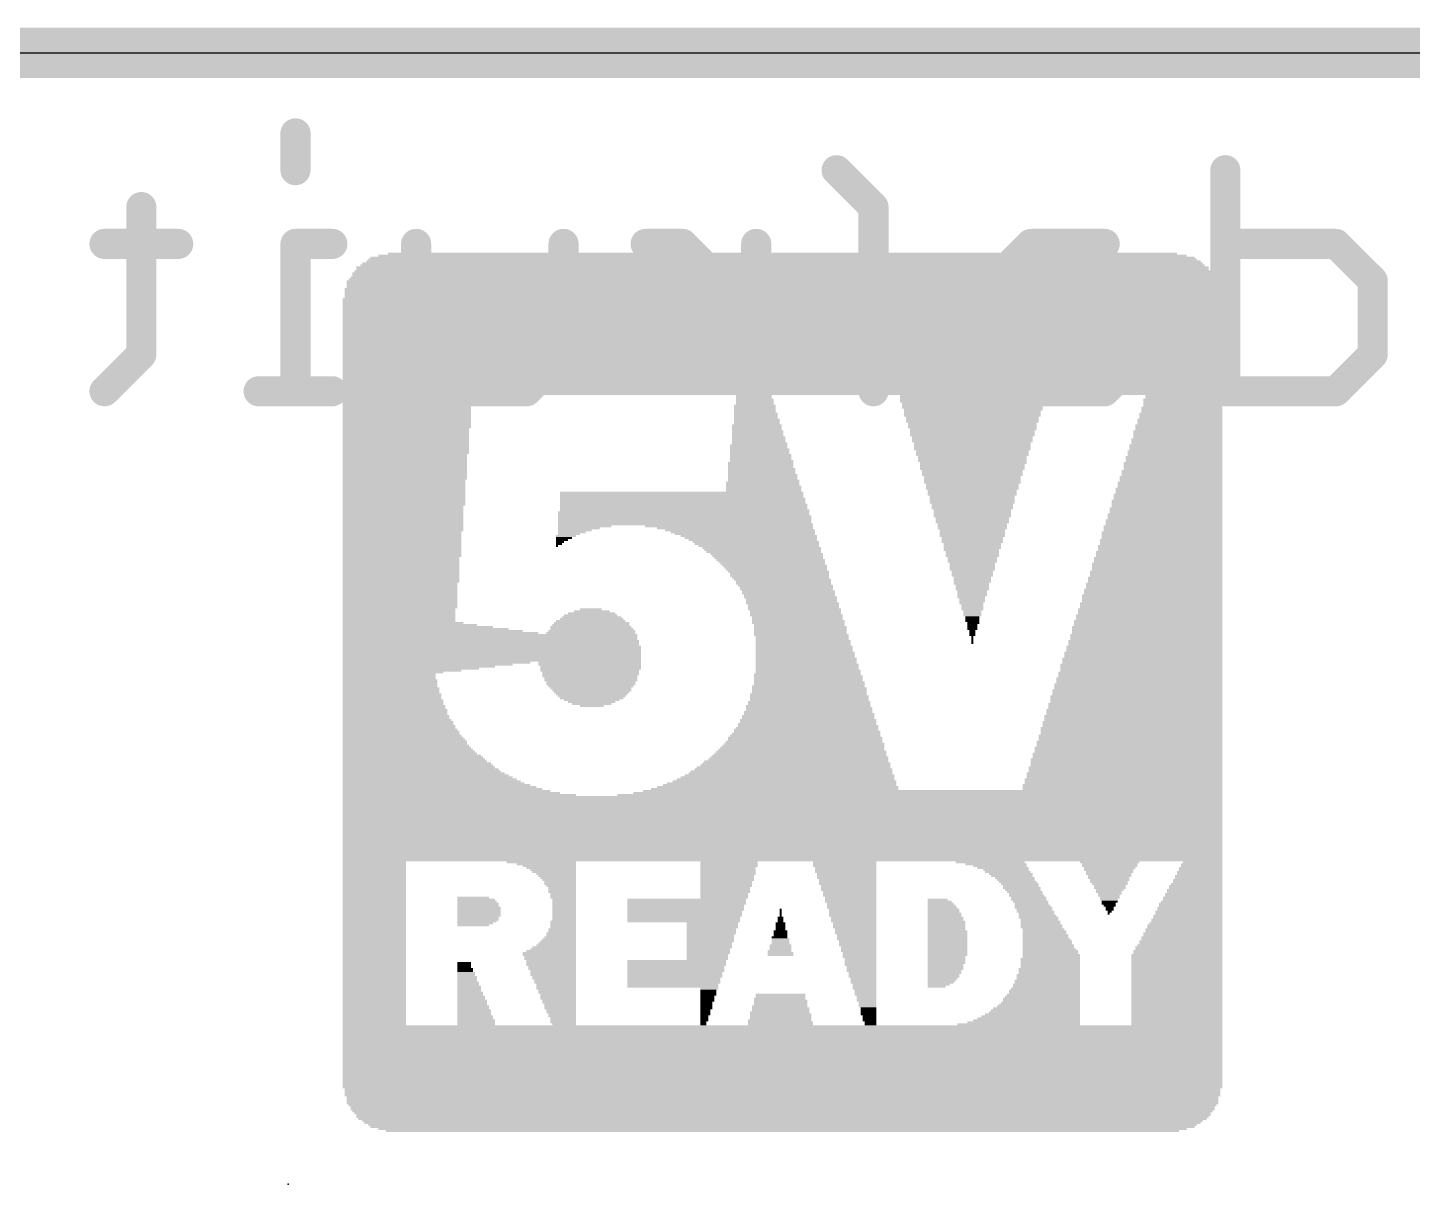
# Model space of a CAD drawing. Extents: x 0 to 40, y -0.1 to 39.1.
# Drawn here: x 25.86 to 32.86, y 33.27 to 39.13 of the extents above; entities that cross this region are included whole.
import ezdxf

# ---------------------------------------------------------------- set-up
doc = ezdxf.new("R2010")
doc.units = 0
for name, color, linetype in [('1', 12, 'CONTINUOUS'), ('16', 132, 'CONTINUOUS'), ('20', 53, 'CONTINUOUS'), ('21', 40, 'CONTINUOUS'), ('22', 40, 'CONTINUOUS'), ('23', 53, 'CONTINUOUS')]:
    doc.layers.add(name, color=color, linetype=linetype)

# ---------------------------------------------------------------- blocks, each defined once
blk = doc.blocks.new('RECT')
blk.add_solid([(-0.5, -0.5), (0.5, -0.5), (-0.5, 0.5), (0.5, 0.5)])

msp = doc.modelspace()

# ---------------------------------------------------------------- linework, layer by layer
at = {"layer": '1', "const_width": 0.254}
msp.add_lwpolyline([(5.618, 39), (34.318, 39)], dxfattribs=at)
at = {"layer": '16', "const_width": 0.254}
msp.add_lwpolyline([(34.318, 39), (5.618, 39)], dxfattribs=at)
at = {"layer": '20'}
msp.add_line((2.968, 39), (36.968, 39), dxfattribs=at)
at = {"layer": '22', "const_width": 0.1524}
for points in [[(27.2147, 38.5922), (27.2147, 38.4058)], [(30.1382, 38.2193), (29.9518, 38.4058)], [(31.9177, 38.4058), (31.9177, 37.2872)], [(26.4351, 38.2193), (26.4351, 37.4736)], [(30.1382, 37.2872), (30.1382, 38.2193)], [(26.6215, 38.0329), (26.2487, 38.0329)], [(27.4011, 38.0329), (27.2147, 38.0329)], [(27.2147, 38.0329), (27.2147, 37.2872)], [(27.8248, 37.2872), (27.8248, 38.0329)], [(28.5705, 38.0329), (28.5705, 37.4736)], [(29.1722, 38.0329), (28.9857, 38.0329)], [(29.545, 37.6601), (29.1722, 38.0329)], [(29.545, 37.2872), (29.545, 38.0329)], [(30.9347, 38.0329), (30.7483, 37.8465)], [(31.3076, 38.0329), (30.9347, 38.0329)], [(32.477, 38.0329), (31.9177, 38.0329)], [(32.6634, 37.8465), (32.477, 38.0329)], [(30.3246, 37.8465), (29.9518, 37.8465)], [(30.7483, 37.8465), (30.7483, 37.2872)], [(32.6634, 37.4736), (32.6634, 37.8465)], [(31.3076, 37.6601), (30.7483, 37.6601)], [(31.494, 37.4736), (31.3076, 37.6601)], [(26.4351, 37.4736), (26.2487, 37.2872)], [(28.5705, 37.4736), (28.3841, 37.2872)], [(31.3076, 37.2872), (31.494, 37.4736)], [(32.477, 37.2872), (32.6634, 37.4736)], [(27.4011, 37.2872), (27.0283, 37.2872)], [(28.3841, 37.2872), (27.8248, 37.2872)], [(30.7483, 37.2872), (31.3076, 37.2872)], [(31.9177, 37.2872), (32.477, 37.2872)]]:
    msp.add_lwpolyline(points, dxfattribs=at)
at = {"layer": '22', "const_width": 0.0762}
for points in [[(27.2528, 38.5922, 1), (27.1766, 38.5922)], [(29.9787, 38.4327, 1), (29.9248, 38.3788)], [(31.9558, 38.4058, 1), (31.8796, 38.4058)], [(27.1766, 38.4058, 1), (27.2528, 38.4058)], [(26.4732, 38.2193, 1), (26.397, 38.2193)], [(30.1763, 38.2193, 1), (30.1001, 38.2193)], [(30.1112, 38.1924, 1), (30.1651, 38.2463)], [(26.2487, 38.071, 1), (26.2487, 37.9948)], [(26.6215, 37.9948, 1), (26.6215, 38.071)], [(27.2147, 38.071, 1), (27.2147, 37.9948)], [(27.2528, 38.0329, 1), (27.1766, 38.0329)], [(27.4011, 37.9948, 1), (27.4011, 38.071)], [(27.8629, 38.0329, 1), (27.7867, 38.0329)], [(28.6086, 38.0329, 1), (28.5324, 38.0329)], [(28.9857, 38.071, 1), (28.9857, 37.9948)], [(29.1991, 38.0598, 1), (29.1452, 38.006)], [(29.1722, 37.9948, 1), (29.1722, 38.071)], [(29.5831, 38.0329, 1), (29.5069, 38.0329)], [(30.9347, 38.071, 1), (30.9347, 37.9948)], [(30.9617, 38.006, 1), (30.9078, 38.0598)], [(31.3076, 37.9948, 1), (31.3076, 38.071)], [(31.9177, 38.071, 1), (31.9177, 37.9948)], [(32.5039, 38.0598, 1), (32.45, 38.006)], [(32.477, 37.9948, 1), (32.477, 38.071)], [(29.9518, 37.8846, 1), (29.9518, 37.8084)], [(30.3246, 37.8084, 1), (30.3246, 37.8846)], [(30.7864, 37.8465, 1), (30.7102, 37.8465)], [(30.7214, 37.8734, 1), (30.7752, 37.8195)], [(32.7015, 37.8465, 1), (32.6253, 37.8465)], [(32.6365, 37.8195, 1), (32.6903, 37.8734)], [(29.5181, 37.6331, 1), (29.572, 37.687)], [(30.7483, 37.6982, 1), (30.7483, 37.622)], [(31.3345, 37.687, 1), (31.2806, 37.6331)], [(31.3076, 37.622, 1), (31.3076, 37.6982)], [(26.462, 37.4467, 1), (26.4082, 37.5006)], [(28.5975, 37.4467, 1), (28.5436, 37.5006)], [(31.5209, 37.4467, 1), (31.4671, 37.5006)], [(31.4671, 37.4467, 1), (31.5209, 37.5006)], [(32.6903, 37.4467, 1), (32.6365, 37.5006)], [(26.397, 37.4736, 1), (26.4732, 37.4736)], [(28.5324, 37.4736, 1), (28.6086, 37.4736)], [(32.6253, 37.4736, 1), (32.7015, 37.4736)], [(26.2217, 37.3141, 1), (26.2756, 37.2603)], [(27.0283, 37.3253, 1), (27.0283, 37.2491)], [(27.4011, 37.2491, 1), (27.4011, 37.3253)], [(27.8248, 37.3253, 1), (27.8248, 37.2491)], [(28.3571, 37.3141, 1), (28.411, 37.2603)], [(28.3841, 37.2491, 1), (28.3841, 37.3253)], [(30.7483, 37.3253, 1), (30.7483, 37.2491)], [(31.2806, 37.3141, 1), (31.3345, 37.2603)], [(31.3076, 37.2491, 1), (31.3076, 37.3253)], [(31.9177, 37.3253, 1), (31.9177, 37.2491)], [(32.45, 37.3141, 1), (32.5039, 37.2603)], [(32.477, 37.2491, 1), (32.477, 37.3253)], [(27.1766, 37.2872, 1), (27.2528, 37.2872)], [(27.7867, 37.2872, 1), (27.8629, 37.2872)], [(29.5069, 37.2872, 1), (29.5831, 37.2872)], [(30.1001, 37.2872, 1), (30.1763, 37.2872)], [(30.7102, 37.2872, 1), (30.7864, 37.2872)], [(31.8796, 37.2872, 1), (31.9558, 37.2872)]]:
    msp.add_lwpolyline(points, format="xyb", dxfattribs=at)
at = {"layer": '23'}
msp.add_point((27.178, 33.274), dxfattribs=at)

# ---------------------------------------------------------------- block references
at = {"layer": '21', "yscale": 0.01}
for p, xscale in [((29.678, 37.954), 4.19), ((29.678, 37.964), 4.17), ((29.678, 37.974), 4.09), ((29.678, 37.984), 3.99), ((29.678, 37.884), 4.35), ((29.678, 37.894), 4.33), ((29.678, 37.914), 4.31), ((29.678, 37.904), 4.31), ((29.678, 37.924), 4.27), ((29.678, 37.934), 4.25), ((29.683, 37.944), 4.22), ((29.678, 37.844), 4.41), ((29.678, 37.834), 4.41), ((29.678, 37.824), 4.41), ((29.678, 37.814), 4.41), ((29.678, 37.854), 4.39), ((29.678, 37.864), 4.37), ((29.678, 37.874), 4.35), ((29.678, 37.754), 4.45), ((29.678, 37.744), 4.45), ((29.678, 37.804), 4.43), ((29.678, 37.794), 4.43), ((29.678, 37.784), 4.43), ((29.678, 37.774), 4.43), ((29.683, 37.764), 4.44), ((29.678, 37.734), 4.45), ((29.678, 37.724), 4.45), ((29.678, 37.714), 4.45), ((29.678, 37.704), 4.45), ((29.678, 37.694), 4.45), ((29.678, 37.684), 4.45), ((29.678, 37.674), 4.45), ((29.678, 37.664), 4.45), ((29.678, 37.654), 4.45), ((29.678, 37.644), 4.45), ((29.678, 37.634), 4.45), ((29.678, 37.624), 4.45), ((29.678, 37.614), 4.45), ((29.678, 37.604), 4.45), ((29.678, 37.594), 4.45), ((29.678, 37.584), 4.45), ((29.678, 37.574), 4.45), ((29.678, 37.564), 4.45), ((29.678, 37.554), 4.45), ((29.678, 37.544), 4.45), ((29.678, 37.534), 4.45), ((29.678, 37.524), 4.45), ((29.678, 37.514), 4.45), ((29.678, 37.504), 4.45), ((29.678, 37.494), 4.45), ((29.678, 37.484), 4.45), ((29.678, 37.474), 4.45), ((29.678, 37.464), 4.45), ((29.678, 37.454), 4.45), ((29.678, 37.444), 4.45), ((29.678, 37.434), 4.45), ((29.678, 37.424), 4.45), ((29.678, 37.414), 4.45), ((29.678, 37.404), 4.45), ((29.678, 37.394), 4.45), ((29.678, 37.384), 4.45), ((29.678, 37.374), 4.45), ((29.678, 37.364), 4.45), ((29.678, 37.354), 4.45), ((29.678, 37.344), 4.45), ((29.678, 37.334), 4.45), ((29.678, 37.324), 4.45), ((29.678, 37.314), 4.45), ((29.678, 37.304), 4.45), ((29.678, 37.294), 4.45), ((29.678, 37.284), 4.45), ((29.678, 37.274), 4.45), ((27.783, 37.264), 0.66), ((27.783, 37.254), 0.66), ((29.533, 37.264), 0.18), ((29.533, 37.254), 0.18), ((30.643, 37.264), 0.74), ((30.638, 37.254), 0.73), ((31.708, 37.264), 0.39), ((31.708, 37.254), 0.39), ((27.783, 37.244), 0.66), ((27.783, 37.234), 0.66), ((27.778, 37.224), 0.65), ((27.778, 37.214), 0.65), ((27.778, 37.204), 0.65), ((27.778, 37.194), 0.65), ((27.778, 37.184), 0.65), ((29.538, 37.214), 0.21), ((29.538, 37.204), 0.21), ((29.538, 37.194), 0.21), ((29.538, 37.184), 0.21), ((29.538, 37.244), 0.19), ((29.538, 37.234), 0.19), ((29.538, 37.224), 0.19), ((30.638, 37.244), 0.73), ((30.638, 37.234), 0.73), ((30.638, 37.224), 0.71), ((30.638, 37.214), 0.71), ((30.638, 37.204), 0.71), ((30.643, 37.194), 0.7), ((30.638, 37.184), 0.69), ((31.698, 37.204), 0.41), ((31.698, 37.194), 0.41), ((31.698, 37.184), 0.41), ((31.703, 37.244), 0.4), ((31.703, 37.234), 0.4), ((31.703, 37.224), 0.4), ((31.703, 37.214), 0.4), ((27.778, 37.174), 0.65), ((27.778, 37.164), 0.65), ((27.778, 37.154), 0.65), ((27.778, 37.144), 0.65), ((27.778, 37.134), 0.65), ((27.778, 37.124), 0.65), ((27.778, 37.114), 0.65), ((29.548, 37.114), 0.25), ((29.543, 37.174), 0.22), ((29.543, 37.164), 0.22), ((29.543, 37.154), 0.22), ((29.548, 37.144), 0.23), ((29.548, 37.134), 0.23), ((29.548, 37.124), 0.23), ((30.638, 37.174), 0.69), ((30.638, 37.164), 0.69), ((30.638, 37.154), 0.67), ((30.638, 37.144), 0.67), ((30.638, 37.134), 0.67), ((30.638, 37.124), 0.65), ((30.638, 37.114), 0.65), ((31.683, 37.114), 0.44), ((31.688, 37.144), 0.43), ((31.688, 37.134), 0.43), ((31.688, 37.124), 0.43), ((31.693, 37.174), 0.42), ((31.693, 37.164), 0.42), ((31.693, 37.154), 0.42), ((27.778, 37.104), 0.65), ((27.773, 37.094), 0.64), ((27.773, 37.084), 0.64), ((27.773, 37.074), 0.64), ((27.773, 37.064), 0.64), ((27.773, 37.054), 0.64), ((27.773, 37.044), 0.64), ((29.548, 37.104), 0.25), ((29.548, 37.094), 0.25), ((29.553, 37.084), 0.26), ((29.553, 37.074), 0.26), ((29.553, 37.064), 0.26), ((29.558, 37.054), 0.27), ((29.558, 37.044), 0.27), ((30.638, 37.104), 0.65), ((30.643, 37.094), 0.64), ((30.638, 37.084), 0.63), ((30.638, 37.074), 0.63), ((30.638, 37.064), 0.63), ((30.638, 37.054), 0.61), ((30.638, 37.044), 0.61), ((31.673, 37.044), 0.46), ((31.678, 37.084), 0.45), ((31.678, 37.074), 0.45), ((31.678, 37.064), 0.45), ((31.678, 37.054), 0.45), ((31.683, 37.104), 0.44), ((31.683, 37.094), 0.44), ((27.773, 37.034), 0.64), ((27.773, 37.024), 0.64), ((27.773, 37.014), 0.64), ((27.773, 37.004), 0.64), ((27.773, 36.994), 0.64), ((27.773, 36.984), 0.64), ((27.773, 36.974), 0.64), ((29.558, 37.014), 0.29), ((29.558, 37.004), 0.29), ((29.563, 36.994), 0.3), ((29.563, 36.984), 0.3), ((29.563, 36.974), 0.3), ((29.558, 37.034), 0.27), ((29.563, 37.024), 0.28), ((30.638, 37.034), 0.61), ((30.638, 37.024), 0.59), ((30.638, 37.014), 0.59), ((30.638, 37.004), 0.59), ((30.638, 36.994), 0.59), ((30.638, 36.984), 0.57), ((30.638, 36.974), 0.57), ((31.663, 36.984), 0.48), ((31.663, 36.974), 0.48), ((31.668, 37.014), 0.47), ((31.668, 37.004), 0.47), ((31.668, 36.994), 0.47), ((31.673, 37.034), 0.46), ((31.673, 37.024), 0.46), ((27.768, 36.964), 0.63), ((27.768, 36.954), 0.63), ((27.768, 36.944), 0.63), ((27.768, 36.934), 0.63), ((27.768, 36.924), 0.63), ((27.768, 36.914), 0.63), ((27.768, 36.904), 0.63), ((29.568, 36.924), 0.33), ((29.568, 36.914), 0.33), ((29.568, 36.904), 0.33), ((29.568, 36.964), 0.31), ((29.568, 36.954), 0.31), ((29.568, 36.944), 0.31), ((29.573, 36.934), 0.32), ((30.638, 36.964), 0.57), ((30.638, 36.954), 0.55), ((30.638, 36.944), 0.55), ((30.638, 36.934), 0.55), ((30.643, 36.924), 0.54), ((30.638, 36.914), 0.53), ((30.638, 36.904), 0.53), ((31.653, 36.924), 0.5), ((31.653, 36.914), 0.5), ((31.653, 36.904), 0.5), ((31.658, 36.954), 0.49), ((31.658, 36.944), 0.49), ((31.658, 36.934), 0.49), ((31.663, 36.964), 0.48), ((27.768, 36.894), 0.63), ((27.768, 36.884), 0.63), ((27.768, 36.874), 0.63), ((27.768, 36.864), 0.63), ((27.768, 36.854), 0.63), ((27.768, 36.844), 0.63), ((27.763, 36.834), 0.62), ((29.573, 36.894), 0.34), ((29.573, 36.884), 0.34), ((29.573, 36.874), 0.34), ((29.578, 36.864), 0.35), ((29.578, 36.854), 0.35), ((29.578, 36.844), 0.35), ((29.583, 36.834), 0.36), ((30.638, 36.894), 0.53), ((30.638, 36.884), 0.51), ((30.638, 36.874), 0.51), ((30.638, 36.864), 0.51), ((30.638, 36.854), 0.49), ((30.638, 36.844), 0.49), ((30.638, 36.834), 0.49), ((31.643, 36.854), 0.52), ((31.643, 36.844), 0.52), ((31.643, 36.834), 0.52), ((31.648, 36.884), 0.51), ((31.648, 36.874), 0.51), ((31.648, 36.864), 0.51), ((31.653, 36.894), 0.5), ((27.763, 36.824), 0.62), ((27.763, 36.814), 0.62), ((27.763, 36.804), 0.62), ((27.763, 36.794), 0.62), ((27.763, 36.784), 0.62), ((27.763, 36.774), 0.62), ((27.763, 36.764), 0.62), ((29.168, 36.774), 1.23), ((29.168, 36.764), 1.23), ((29.578, 36.824), 0.37), ((29.578, 36.814), 0.37), ((29.583, 36.804), 0.38), ((29.583, 36.794), 0.38), ((29.583, 36.784), 0.38), ((30.638, 36.824), 0.49), ((30.638, 36.814), 0.47), ((30.638, 36.804), 0.47), ((30.638, 36.794), 0.47), ((30.638, 36.784), 0.45), ((30.638, 36.774), 0.45), ((30.638, 36.764), 0.45), ((31.628, 36.764), 0.55), ((31.633, 36.794), 0.54), ((31.633, 36.784), 0.54), ((31.633, 36.774), 0.54), ((31.638, 36.824), 0.53), ((31.638, 36.814), 0.53), ((31.638, 36.804), 0.53), ((27.763, 36.754), 0.62), ((27.763, 36.744), 0.62), ((27.763, 36.734), 0.62), ((27.763, 36.724), 0.62), ((27.763, 36.714), 0.62), ((27.758, 36.704), 0.61), ((27.758, 36.694), 0.61), ((29.168, 36.754), 1.23), ((29.173, 36.744), 1.24), ((29.173, 36.734), 1.24), ((29.173, 36.724), 1.24), ((29.178, 36.714), 1.25), ((29.178, 36.704), 1.25), ((29.178, 36.694), 1.25), ((30.638, 36.754), 0.43), ((30.638, 36.744), 0.43), ((30.638, 36.734), 0.43), ((30.638, 36.724), 0.43), ((30.638, 36.714), 0.41), ((30.638, 36.704), 0.41), ((30.638, 36.694), 0.41), ((31.618, 36.694), 0.57), ((31.623, 36.734), 0.56), ((31.623, 36.724), 0.56), ((31.623, 36.714), 0.56), ((31.623, 36.704), 0.56), ((31.628, 36.754), 0.55), ((31.628, 36.744), 0.55), ((27.758, 36.684), 0.61), ((27.758, 36.674), 0.61), ((27.758, 36.664), 0.61), ((27.758, 36.654), 0.61), ((27.758, 36.644), 0.61), ((27.758, 36.634), 0.61), ((27.758, 36.624), 0.61), ((29.178, 36.674), 1.27), ((29.178, 36.664), 1.27), ((29.183, 36.654), 1.28), ((29.183, 36.644), 1.28), ((29.183, 36.634), 1.28), ((29.183, 36.624), 1.28), ((29.183, 36.684), 1.26), ((30.638, 36.684), 0.39), ((30.638, 36.674), 0.39), ((30.638, 36.664), 0.39), ((30.638, 36.654), 0.39), ((30.638, 36.644), 0.37), ((30.638, 36.634), 0.37), ((30.638, 36.624), 0.37), ((31.608, 36.634), 0.59), ((31.608, 36.624), 0.59), ((31.613, 36.664), 0.58), ((31.613, 36.654), 0.58), ((31.613, 36.644), 0.58), ((31.618, 36.684), 0.57), ((31.618, 36.674), 0.57), ((27.758, 36.614), 0.61), ((27.758, 36.604), 0.61), ((27.758, 36.594), 0.61), ((27.758, 36.584), 0.61), ((27.753, 36.574), 0.6), ((27.753, 36.564), 0.6), ((27.753, 36.554), 0.6), ((28.583, 36.554), 0.1), ((29.188, 36.614), 1.29), ((28.678, 36.604), 0.27), ((28.648, 36.594), 0.21), ((28.628, 36.584), 0.17), ((28.613, 36.574), 0.14), ((28.598, 36.564), 0.11), ((29.408, 36.604), 0.85), ((29.438, 36.594), 0.79), ((29.463, 36.584), 0.76), ((29.478, 36.574), 0.73), ((29.488, 36.564), 0.71), ((29.508, 36.554), 0.69), ((30.638, 36.614), 0.35), ((30.638, 36.604), 0.35), ((30.638, 36.594), 0.35), ((30.638, 36.584), 0.33), ((30.638, 36.574), 0.33), ((30.638, 36.564), 0.33), ((30.638, 36.554), 0.33), ((31.598, 36.574), 0.61), ((31.598, 36.564), 0.61), ((31.598, 36.554), 0.61), ((31.603, 36.604), 0.6), ((31.603, 36.594), 0.6), ((31.603, 36.584), 0.6), ((31.608, 36.614), 0.59), ((27.753, 36.544), 0.6), ((27.753, 36.534), 0.6), ((27.753, 36.524), 0.6), ((27.753, 36.514), 0.6), ((27.753, 36.504), 0.6), ((27.753, 36.494), 0.6), ((27.753, 36.484), 0.6), ((28.573, 36.544), 0.08), ((28.563, 36.534), 0.06), ((28.553, 36.524), 0.04), ((28.548, 36.514), 0.03), ((28.538, 36.504), 0.01), ((29.518, 36.544), 0.67), ((29.528, 36.534), 0.65), ((29.543, 36.524), 0.64), ((29.548, 36.514), 0.63), ((29.558, 36.504), 0.61), ((29.573, 36.494), 0.6), ((29.578, 36.484), 0.59), ((30.638, 36.544), 0.31), ((30.638, 36.534), 0.31), ((30.638, 36.524), 0.31), ((30.638, 36.514), 0.29), ((30.638, 36.504), 0.29), ((30.638, 36.494), 0.29), ((30.633, 36.484), 0.28), ((31.588, 36.504), 0.63), ((31.588, 36.494), 0.63), ((31.588, 36.484), 0.63), ((31.593, 36.534), 0.62), ((31.593, 36.524), 0.62), ((31.593, 36.514), 0.62), ((31.598, 36.544), 0.61), ((27.753, 36.474), 0.6), ((27.753, 36.464), 0.6), ((27.753, 36.454), 0.6), ((27.748, 36.444), 0.59), ((27.748, 36.434), 0.59), ((27.748, 36.424), 0.59), ((27.748, 36.414), 0.59), ((29.583, 36.474), 0.58), ((29.598, 36.464), 0.57), ((29.603, 36.454), 0.56), ((29.608, 36.444), 0.55), ((29.618, 36.434), 0.55), ((29.623, 36.424), 0.54), ((29.628, 36.414), 0.53), ((30.638, 36.474), 0.27), ((30.638, 36.464), 0.27), ((30.638, 36.454), 0.27), ((30.638, 36.444), 0.25), ((30.638, 36.434), 0.25), ((30.638, 36.424), 0.25), ((30.638, 36.414), 0.23), ((31.573, 36.414), 0.66), ((31.578, 36.444), 0.65), ((31.578, 36.434), 0.65), ((31.578, 36.424), 0.65), ((31.583, 36.474), 0.64), ((31.583, 36.464), 0.64), ((31.583, 36.454), 0.64), ((27.748, 36.404), 0.59), ((27.748, 36.394), 0.59), ((27.748, 36.384), 0.59), ((27.748, 36.374), 0.59), ((27.748, 36.364), 0.59), ((27.748, 36.354), 0.59), ((27.748, 36.344), 0.59), ((29.638, 36.404), 0.53), ((29.643, 36.394), 0.52), ((29.648, 36.384), 0.51), ((29.658, 36.374), 0.51), ((29.663, 36.364), 0.5), ((29.663, 36.354), 0.5), ((29.668, 36.344), 0.49), ((30.638, 36.404), 0.23), ((30.638, 36.394), 0.23), ((30.638, 36.384), 0.23), ((30.638, 36.374), 0.21), ((30.638, 36.364), 0.21), ((30.638, 36.354), 0.21), ((30.638, 36.344), 0.19), ((31.563, 36.344), 0.68), ((31.568, 36.374), 0.67), ((31.568, 36.364), 0.67), ((31.568, 36.354), 0.67), ((31.573, 36.404), 0.66), ((31.573, 36.394), 0.66), ((31.573, 36.384), 0.66), ((27.748, 36.334), 0.59), ((27.748, 36.324), 0.59), ((27.743, 36.314), 0.58), ((27.743, 36.304), 0.58), ((27.743, 36.294), 0.58), ((27.743, 36.284), 0.58), ((27.743, 36.274), 0.58), ((29.678, 36.334), 0.49), ((29.683, 36.324), 0.48), ((29.683, 36.314), 0.48), ((29.693, 36.304), 0.48), ((29.698, 36.294), 0.47), ((29.698, 36.284), 0.47), ((29.708, 36.274), 0.47), ((30.638, 36.334), 0.19), ((30.638, 36.324), 0.19), ((30.633, 36.314), 0.18), ((30.638, 36.304), 0.17), ((30.638, 36.294), 0.17), ((30.638, 36.284), 0.17), ((30.638, 36.274), 0.15), ((31.553, 36.284), 0.7), ((31.553, 36.274), 0.7), ((31.558, 36.314), 0.69), ((31.558, 36.304), 0.69), ((31.558, 36.294), 0.69), ((31.563, 36.334), 0.68), ((31.563, 36.324), 0.68), ((27.743, 36.264), 0.58), ((27.743, 36.254), 0.58), ((27.743, 36.244), 0.58), ((27.743, 36.234), 0.58), ((27.743, 36.224), 0.58), ((27.743, 36.214), 0.58), ((27.743, 36.204), 0.58), ((29.708, 36.264), 0.47), ((29.713, 36.254), 0.46), ((29.718, 36.244), 0.47), ((29.723, 36.234), 0.46), ((29.723, 36.224), 0.46), ((29.728, 36.214), 0.47), ((29.733, 36.204), 0.46), ((30.638, 36.264), 0.15), ((30.638, 36.254), 0.15), ((30.633, 36.244), 0.14), ((30.638, 36.234), 0.13), ((30.638, 36.224), 0.13), ((30.633, 36.214), 0.12), ((30.638, 36.204), 0.11), ((31.543, 36.214), 0.72), ((31.543, 36.204), 0.72), ((31.548, 36.254), 0.71), ((31.548, 36.244), 0.71), ((31.548, 36.234), 0.71), ((31.548, 36.224), 0.71), ((31.553, 36.264), 0.7), ((27.743, 36.194), 0.58), ((27.738, 36.184), 0.57), ((27.738, 36.174), 0.57), ((27.738, 36.164), 0.57), ((27.738, 36.154), 0.57), ((27.738, 36.144), 0.57), ((27.738, 36.134), 0.57), ((28.713, 36.134), 0.32), ((28.713, 36.144), 0.3), ((28.708, 36.154), 0.27), ((28.713, 36.164), 0.24), ((28.713, 36.174), 0.18), ((28.708, 36.184), 0.11), ((29.733, 36.194), 0.46), ((29.738, 36.184), 0.47), ((29.743, 36.174), 0.46), ((29.743, 36.164), 0.46), ((29.748, 36.154), 0.47), ((29.753, 36.144), 0.46), ((29.753, 36.134), 0.46), ((30.638, 36.194), 0.11), ((30.638, 36.184), 0.11), ((30.638, 36.174), 0.09), ((30.638, 36.164), 0.09), ((30.638, 36.154), 0.09), ((30.638, 36.144), 0.07), ((30.638, 36.134), 0.07), ((31.533, 36.154), 0.74), ((31.533, 36.144), 0.74), ((31.533, 36.134), 0.74), ((31.538, 36.184), 0.73), ((31.538, 36.174), 0.73), ((31.538, 36.164), 0.73), ((31.543, 36.194), 0.72), ((27.738, 36.124), 0.57), ((27.758, 36.114), 0.61), ((27.793, 36.104), 0.68), ((27.833, 36.094), 0.76), ((27.873, 36.084), 0.84), ((27.908, 36.074), 0.91), ((27.948, 36.064), 0.99), ((28.708, 36.064), 0.45), ((28.713, 36.074), 0.44), ((28.708, 36.094), 0.41), ((28.713, 36.084), 0.42), ((28.708, 36.104), 0.39), ((28.713, 36.114), 0.38), ((28.708, 36.124), 0.35), ((29.758, 36.124), 0.47), ((29.758, 36.114), 0.47), ((29.763, 36.104), 0.46), ((29.768, 36.094), 0.47), ((29.768, 36.084), 0.47), ((29.768, 36.074), 0.47), ((29.768, 36.064), 0.47), ((30.638, 36.124), 0.07), ((30.643, 36.114), 0.06), ((30.638, 36.104), 0.05), ((30.638, 36.094), 0.05), ((30.638, 36.084), 0.05), ((30.638, 36.074), 0.03), ((30.638, 36.064), 0.03), ((31.523, 36.094), 0.76), ((31.523, 36.084), 0.76), ((31.523, 36.074), 0.76), ((31.523, 36.064), 0.76), ((31.528, 36.124), 0.75), ((31.528, 36.114), 0.75), ((31.528, 36.104), 0.75), ((28.198, 36.054), 1.49), ((28.198, 36.044), 1.49), ((28.198, 36.034), 1.49), ((28.203, 36.024), 1.5), ((28.203, 36.014), 1.5), ((28.203, 36.004), 1.5), ((28.208, 35.994), 1.51), ((29.773, 36.054), 0.48), ((29.778, 36.044), 0.47), ((29.778, 36.034), 0.47), ((29.783, 36.024), 0.48), ((29.783, 36.014), 0.48), ((29.783, 36.004), 0.48), ((29.788, 35.994), 0.49), ((30.638, 36.054), 0.03), ((30.638, 36.044), 0.01), ((30.638, 36.034), 0.01), ((30.638, 36.024), 0.01), ((30.638, 36.014), 0.01), ((31.508, 35.994), 0.79), ((31.513, 36.024), 0.78), ((31.513, 36.014), 0.78), ((31.513, 36.004), 0.78), ((31.518, 36.054), 0.77), ((31.518, 36.044), 0.77), ((31.518, 36.034), 0.77), ((28.208, 35.984), 1.51), ((28.208, 35.974), 1.51), ((28.208, 35.964), 1.51), ((28.208, 35.954), 1.51), ((28.208, 35.944), 1.51), ((28.208, 35.934), 1.51), ((28.208, 35.924), 1.51), ((29.788, 35.984), 0.49), ((29.788, 35.974), 0.49), ((29.793, 35.964), 0.5), ((29.793, 35.954), 0.5), ((29.793, 35.944), 0.5), ((29.798, 35.934), 0.51), ((29.798, 35.924), 0.51), ((31.498, 35.934), 0.81), ((31.498, 35.924), 0.81), ((31.503, 35.964), 0.8), ((31.503, 35.954), 0.8), ((31.503, 35.944), 0.8), ((31.508, 35.984), 0.79), ((31.508, 35.974), 0.79), ((27.928, 35.914), 0.95), ((27.883, 35.904), 0.86), ((27.838, 35.894), 0.77), ((27.798, 35.884), 0.69), ((27.753, 35.874), 0.6), ((27.708, 35.864), 0.51), ((27.688, 35.854), 0.47), ((28.703, 35.914), 0.52), ((28.703, 35.904), 0.52), ((28.708, 35.894), 0.51), ((28.708, 35.884), 0.51), ((28.703, 35.874), 0.5), ((28.708, 35.864), 0.49), ((28.708, 35.854), 0.49), ((29.803, 35.854), 0.54), ((29.798, 35.914), 0.51), ((29.803, 35.904), 0.52), ((29.803, 35.894), 0.52), ((29.803, 35.884), 0.52), ((29.808, 35.874), 0.53), ((29.808, 35.864), 0.53), ((31.488, 35.864), 0.83), ((31.488, 35.854), 0.83), ((31.493, 35.904), 0.82), ((31.493, 35.894), 0.82), ((31.493, 35.884), 0.82), ((31.493, 35.874), 0.82), ((31.498, 35.914), 0.81), ((27.688, 35.844), 0.47), ((27.688, 35.834), 0.47), ((27.693, 35.824), 0.48), ((27.693, 35.814), 0.48), ((27.693, 35.804), 0.48), ((27.693, 35.794), 0.48), ((27.698, 35.784), 0.49), ((28.703, 35.844), 0.48), ((28.708, 35.834), 0.47), ((28.708, 35.824), 0.47), ((28.708, 35.814), 0.45), ((28.708, 35.804), 0.45), ((28.708, 35.794), 0.43), ((28.708, 35.784), 0.41), ((29.808, 35.794), 0.57), ((29.813, 35.784), 0.58), ((29.808, 35.844), 0.55), ((29.808, 35.834), 0.55), ((29.808, 35.824), 0.55), ((29.813, 35.814), 0.56), ((29.813, 35.804), 0.56), ((31.478, 35.804), 0.85), ((31.478, 35.794), 0.85), ((31.478, 35.784), 0.85), ((31.483, 35.834), 0.84), ((31.483, 35.824), 0.84), ((31.483, 35.814), 0.84), ((31.488, 35.844), 0.83), ((27.698, 35.774), 0.49), ((27.698, 35.764), 0.49), ((27.703, 35.754), 0.5), ((27.703, 35.744), 0.5), ((27.703, 35.734), 0.5), ((27.708, 35.724), 0.51), ((27.708, 35.714), 0.51), ((28.713, 35.774), 0.4), ((28.713, 35.764), 0.38), ((28.713, 35.754), 0.36), ((28.713, 35.744), 0.34), ((28.713, 35.734), 0.32), ((28.713, 35.724), 0.28), ((28.713, 35.714), 0.24), ((29.813, 35.714), 0.62), ((29.808, 35.754), 0.59), ((29.813, 35.744), 0.6), ((29.813, 35.734), 0.6), ((29.813, 35.724), 0.6), ((29.813, 35.774), 0.58), ((29.813, 35.764), 0.58), ((31.468, 35.744), 0.87), ((31.468, 35.734), 0.87), ((31.468, 35.724), 0.87), ((31.468, 35.714), 0.87), ((31.473, 35.774), 0.86), ((31.473, 35.764), 0.86), ((31.473, 35.754), 0.86), ((27.708, 35.704), 0.51), ((27.713, 35.694), 0.52), ((27.713, 35.684), 0.52), ((27.718, 35.674), 0.53), ((27.718, 35.664), 0.53), ((27.718, 35.654), 0.53), ((27.723, 35.644), 0.54), ((28.713, 35.704), 0.2), ((28.713, 35.694), 0.12), ((29.808, 35.644), 0.67), ((29.808, 35.664), 0.65), ((29.813, 35.654), 0.66), ((29.808, 35.694), 0.63), ((29.813, 35.684), 0.64), ((29.813, 35.674), 0.64), ((29.813, 35.704), 0.62), ((31.453, 35.644), 0.9), ((31.458, 35.674), 0.89), ((31.458, 35.664), 0.89), ((31.458, 35.654), 0.89), ((31.463, 35.704), 0.88), ((31.463, 35.694), 0.88), ((31.463, 35.684), 0.88), ((27.723, 35.634), 0.54), ((27.728, 35.624), 0.55), ((27.733, 35.614), 0.56), ((27.733, 35.604), 0.56), ((27.738, 35.594), 0.57), ((27.738, 35.584), 0.57), ((27.743, 35.574), 0.58), ((29.798, 35.574), 0.73), ((29.803, 35.584), 0.72), ((29.803, 35.604), 0.7), ((29.808, 35.594), 0.71), ((29.808, 35.624), 0.69), ((29.808, 35.614), 0.69), ((29.808, 35.634), 0.67), ((31.443, 35.584), 0.92), ((31.443, 35.574), 0.92), ((31.448, 35.614), 0.91), ((31.448, 35.604), 0.91), ((31.448, 35.594), 0.91), ((31.453, 35.634), 0.9), ((31.453, 35.624), 0.9), ((27.748, 35.564), 0.59), ((27.748, 35.554), 0.59), ((27.753, 35.544), 0.6), ((27.758, 35.534), 0.61), ((27.763, 35.524), 0.62), ((27.768, 35.514), 0.63), ((27.768, 35.504), 0.63), ((29.788, 35.504), 0.81), ((29.788, 35.514), 0.79), ((29.793, 35.534), 0.78), ((29.793, 35.524), 0.78), ((29.793, 35.544), 0.76), ((29.798, 35.554), 0.75), ((29.803, 35.564), 0.74), ((31.433, 35.514), 0.94), ((31.433, 35.504), 0.94), ((31.438, 35.544), 0.93), ((31.438, 35.534), 0.93), ((31.438, 35.524), 0.93), ((31.443, 35.564), 0.92), ((31.443, 35.554), 0.92), ((27.773, 35.494), 0.64), ((27.778, 35.484), 0.65), ((27.783, 35.474), 0.66), ((27.788, 35.464), 0.67), ((27.793, 35.454), 0.68), ((27.803, 35.444), 0.7), ((27.808, 35.434), 0.71), ((29.763, 35.434), 0.9), ((29.763, 35.444), 0.88), ((29.768, 35.454), 0.87), ((29.773, 35.464), 0.86), ((29.773, 35.474), 0.84), ((29.778, 35.484), 0.83), ((29.783, 35.494), 0.82), ((31.423, 35.454), 0.96), ((31.423, 35.444), 0.96), ((31.423, 35.434), 0.96), ((31.428, 35.484), 0.95), ((31.428, 35.474), 0.95), ((31.428, 35.464), 0.95), ((31.433, 35.494), 0.94), ((27.813, 35.424), 0.72), ((27.818, 35.414), 0.73), ((27.828, 35.404), 0.75), ((27.833, 35.394), 0.76), ((27.838, 35.384), 0.77), ((27.848, 35.374), 0.79), ((27.853, 35.364), 0.8), ((29.723, 35.364), 1.02), ((29.733, 35.384), 0.98), ((29.743, 35.394), 0.96), ((29.748, 35.404), 0.95), ((29.748, 35.414), 0.93), ((29.758, 35.424), 0.91), ((31.413, 35.384), 0.98), ((31.413, 35.374), 0.98), ((31.413, 35.364), 0.98), ((31.418, 35.424), 0.97), ((31.418, 35.414), 0.97), ((31.418, 35.404), 0.97), ((31.418, 35.394), 0.97), ((27.863, 35.354), 0.82), ((27.873, 35.344), 0.84), ((27.883, 35.334), 0.86), ((27.893, 35.324), 0.88), ((27.903, 35.314), 0.9), ((27.913, 35.304), 0.92), ((27.928, 35.294), 0.95), ((29.663, 35.294), 1.18), ((29.673, 35.304), 1.16), ((29.688, 35.314), 1.13), ((29.693, 35.324), 1.1), ((29.703, 35.334), 1.08), ((29.713, 35.344), 1.06), ((29.718, 35.354), 1.03), ((31.398, 35.294), 1.01), ((31.408, 35.354), 0.99), ((31.408, 35.344), 0.99), ((31.408, 35.334), 0.99), ((27.943, 35.284), 0.98), ((27.958, 35.274), 1.01), ((27.978, 35.264), 1.05), ((28.003, 35.254), 1.1), ((28.043, 35.244), 1.18), ((29.678, 35.234), 4.45), ((29.678, 35.224), 4.45), ((30.373, 35.244), 3.06), ((30.413, 35.254), 2.98), ((30.438, 35.264), 2.93), ((29.638, 35.274), 1.25), ((29.653, 35.284), 1.22), ((31.398, 35.284), 1.01), ((31.398, 35.274), 1.01), ((29.678, 35.214), 4.45), ((29.678, 35.204), 4.45), ((29.678, 35.194), 4.45), ((29.678, 35.184), 4.45), ((29.678, 35.174), 4.45), ((29.678, 35.164), 4.45), ((29.678, 35.154), 4.45), ((29.678, 35.144), 4.45), ((29.678, 35.134), 4.45), ((29.678, 35.124), 4.45), ((29.678, 35.114), 4.45), ((29.678, 35.104), 4.45), ((29.678, 35.094), 4.45), ((29.678, 35.084), 4.45), ((29.678, 35.074), 4.45), ((29.678, 35.064), 4.45), ((29.678, 35.054), 4.45), ((29.678, 35.044), 4.45), ((29.678, 35.034), 4.45), ((29.678, 35.024), 4.45), ((29.678, 35.014), 4.45), ((29.678, 35.004), 4.45), ((29.678, 34.994), 4.45), ((29.678, 34.984), 4.45), ((29.678, 34.974), 4.45), ((29.678, 34.964), 4.45), ((29.678, 34.954), 4.45), ((29.678, 34.944), 4.45), ((29.678, 34.934), 4.45), ((29.678, 34.924), 4.45), ((29.678, 34.914), 4.45), ((27.613, 34.904), 0.32), ((27.613, 34.894), 0.32), ((27.613, 34.884), 0.32), ((27.613, 34.874), 0.32), ((28.458, 34.904), 0.35), ((28.483, 34.894), 0.3), ((28.498, 34.884), 0.27), ((28.508, 34.874), 0.25), ((29.408, 34.904), 0.29), ((29.408, 34.894), 0.29), ((29.408, 34.884), 0.29), ((29.403, 34.874), 0.28), ((29.993, 34.904), 0.32), ((29.993, 34.894), 0.32), ((29.993, 34.884), 0.32), ((29.998, 34.874), 0.31), ((30.728, 34.904), 0.35), ((30.758, 34.894), 0.31), ((30.778, 34.884), 0.27), ((30.793, 34.874), 0.26), ((31.333, 34.904), 0.3), ((31.333, 34.894), 0.28), ((31.333, 34.884), 0.28), ((31.333, 34.874), 0.26), ((31.793, 34.874), 0.22), ((31.798, 34.894), 0.21), ((31.798, 34.884), 0.21), ((31.803, 34.904), 0.2), ((27.613, 34.864), 0.32), ((27.613, 34.854), 0.32), ((27.613, 34.844), 0.32), ((27.613, 34.834), 0.32), ((27.613, 34.824), 0.32), ((27.613, 34.814), 0.32), ((27.613, 34.804), 0.32), ((28.518, 34.864), 0.23), ((28.523, 34.854), 0.22), ((28.533, 34.844), 0.2), ((28.538, 34.834), 0.19), ((28.543, 34.824), 0.18), ((28.548, 34.814), 0.17), ((28.553, 34.804), 0.16), ((29.403, 34.864), 0.28), ((29.403, 34.854), 0.28), ((29.403, 34.844), 0.28), ((29.398, 34.834), 0.27), ((29.398, 34.824), 0.27), ((29.398, 34.814), 0.27), ((29.393, 34.804), 0.26), ((29.998, 34.864), 0.31), ((29.998, 34.854), 0.31), ((30.003, 34.844), 0.3), ((30.003, 34.834), 0.3), ((30.003, 34.824), 0.3), ((30.008, 34.814), 0.29), ((30.008, 34.804), 0.29), ((30.808, 34.864), 0.23), ((30.818, 34.854), 0.23), ((30.833, 34.844), 0.22), ((30.838, 34.834), 0.21), ((30.853, 34.824), 0.2), ((30.858, 34.814), 0.19), ((30.868, 34.804), 0.19), ((31.328, 34.864), 0.25), ((31.333, 34.854), 0.24), ((31.328, 34.844), 0.23), ((31.333, 34.834), 0.22), ((31.328, 34.824), 0.21), ((31.333, 34.814), 0.2), ((31.328, 34.804), 0.19), ((31.778, 34.814), 0.25), ((31.778, 34.804), 0.25), ((31.783, 34.834), 0.24), ((31.783, 34.824), 0.24), ((31.788, 34.854), 0.23), ((31.788, 34.844), 0.23), ((31.793, 34.864), 0.22), ((27.613, 34.794), 0.32), ((27.613, 34.784), 0.32), ((27.613, 34.774), 0.32), ((27.613, 34.764), 0.32), ((27.613, 34.754), 0.32), ((27.613, 34.744), 0.32), ((27.613, 34.734), 0.32), ((28.553, 34.794), 0.16), ((28.558, 34.784), 0.15), ((28.563, 34.774), 0.14), ((28.563, 34.764), 0.14), ((28.563, 34.754), 0.14), ((28.568, 34.744), 0.13), ((28.568, 34.734), 0.13), ((29.393, 34.794), 0.26), ((29.393, 34.784), 0.26), ((29.388, 34.774), 0.25), ((29.388, 34.764), 0.25), ((29.388, 34.754), 0.25), ((29.383, 34.744), 0.24), ((29.383, 34.734), 0.24), ((30.008, 34.794), 0.29), ((30.013, 34.784), 0.28), ((30.013, 34.774), 0.28), ((30.013, 34.764), 0.28), ((30.018, 34.754), 0.27), ((30.018, 34.744), 0.27), ((30.018, 34.734), 0.27), ((30.878, 34.794), 0.19), ((30.883, 34.784), 0.18), ((30.888, 34.774), 0.19), ((30.893, 34.764), 0.18), ((30.903, 34.754), 0.18), ((30.908, 34.744), 0.17), ((30.913, 34.734), 0.18), ((31.333, 34.794), 0.18), ((31.333, 34.784), 0.16), ((31.333, 34.774), 0.16), ((31.333, 34.764), 0.14), ((31.328, 34.754), 0.13), ((31.333, 34.744), 0.12), ((31.328, 34.734), 0.11), ((31.758, 34.744), 0.29), ((31.758, 34.734), 0.29), ((31.763, 34.764), 0.28), ((31.763, 34.754), 0.28), ((31.768, 34.784), 0.27), ((31.768, 34.774), 0.27), ((31.773, 34.794), 0.26), ((27.613, 34.724), 0.32), ((27.613, 34.714), 0.32), ((27.613, 34.704), 0.32), ((27.613, 34.694), 0.32), ((27.613, 34.684), 0.32), ((27.613, 34.674), 0.32), ((27.613, 34.664), 0.32), ((28.113, 34.724), 0.16), ((28.128, 34.714), 0.19), ((28.133, 34.704), 0.2), ((28.138, 34.694), 0.21), ((28.138, 34.684), 0.21), ((28.143, 34.674), 0.22), ((28.143, 34.664), 0.22), ((28.568, 34.724), 0.13), ((28.573, 34.714), 0.12), ((28.573, 34.704), 0.12), ((28.573, 34.694), 0.12), ((28.573, 34.684), 0.12), ((28.573, 34.674), 0.12), ((28.573, 34.664), 0.12), ((29.193, 34.714), 0.6), ((29.193, 34.704), 0.6), ((29.193, 34.694), 0.6), ((29.188, 34.684), 0.59), ((29.188, 34.674), 0.59), ((29.188, 34.664), 0.59), ((29.383, 34.724), 0.24), ((29.668, 34.664), 0.01), ((30.023, 34.724), 0.26), ((30.023, 34.714), 0.26), ((30.023, 34.704), 0.26), ((30.028, 34.694), 0.25), ((30.028, 34.684), 0.25), ((30.028, 34.674), 0.25), ((30.033, 34.664), 0.24), ((30.463, 34.714), 0.1), ((30.473, 34.704), 0.12), ((30.478, 34.694), 0.13), ((30.483, 34.684), 0.14), ((30.488, 34.674), 0.15), ((30.493, 34.664), 0.16), ((30.923, 34.724), 0.18), ((30.923, 34.714), 0.18), ((30.933, 34.704), 0.18), ((30.938, 34.694), 0.17), ((30.943, 34.684), 0.18), ((30.948, 34.674), 0.19), ((30.953, 34.664), 0.18), ((31.333, 34.724), 0.1), ((31.328, 34.714), 0.09), ((31.333, 34.704), 0.08), ((31.328, 34.694), 0.07), ((31.333, 34.684), 0.06), ((31.333, 34.674), 0.04), ((31.333, 34.664), 0.04), ((31.738, 34.674), 0.33), ((31.738, 34.664), 0.33), ((31.743, 34.694), 0.32), ((31.743, 34.684), 0.32), ((31.748, 34.704), 0.31), ((31.753, 34.724), 0.3), ((31.753, 34.714), 0.3), ((27.613, 34.654), 0.32), ((27.613, 34.644), 0.32), ((27.613, 34.634), 0.32), ((27.613, 34.624), 0.32), ((27.613, 34.614), 0.32), ((27.613, 34.604), 0.32), ((27.613, 34.594), 0.32), ((28.143, 34.654), 0.22), ((28.143, 34.644), 0.22), ((28.143, 34.634), 0.22), ((28.138, 34.624), 0.21), ((28.138, 34.614), 0.21), ((28.133, 34.604), 0.2), ((28.123, 34.594), 0.18), ((28.568, 34.604), 0.13), ((28.568, 34.594), 0.13), ((28.573, 34.654), 0.12), ((28.573, 34.644), 0.12), ((28.573, 34.634), 0.12), ((28.573, 34.624), 0.12), ((28.573, 34.614), 0.12), ((29.183, 34.654), 0.58), ((29.183, 34.644), 0.58), ((29.183, 34.634), 0.58), ((29.178, 34.624), 0.57), ((29.178, 34.614), 0.57), ((29.178, 34.604), 0.57), ((29.323, 34.594), 0.26), ((29.668, 34.594), 0.05), ((29.668, 34.624), 0.03), ((29.668, 34.614), 0.03), ((29.668, 34.604), 0.03), ((29.668, 34.654), 0.01), ((29.668, 34.644), 0.01), ((29.668, 34.634), 0.01), ((30.033, 34.654), 0.24), ((30.033, 34.644), 0.24), ((30.033, 34.634), 0.24), ((30.038, 34.624), 0.23), ((30.038, 34.614), 0.23), ((30.038, 34.604), 0.23), ((30.043, 34.594), 0.22), ((30.493, 34.654), 0.16), ((30.498, 34.644), 0.17), ((30.498, 34.634), 0.17), ((30.503, 34.624), 0.18), ((30.503, 34.614), 0.18), ((30.508, 34.604), 0.19), ((30.508, 34.594), 0.19), ((30.958, 34.654), 0.19), ((30.963, 34.644), 0.18), ((30.968, 34.634), 0.19), ((30.973, 34.624), 0.2), ((30.978, 34.614), 0.19), ((30.983, 34.604), 0.2), ((30.983, 34.594), 0.2), ((31.333, 34.654), 0.02), ((31.328, 34.644), 0.01), ((31.718, 34.594), 0.37), ((31.723, 34.614), 0.36), ((31.723, 34.604), 0.36), ((31.728, 34.634), 0.35), ((31.728, 34.624), 0.35), ((31.733, 34.654), 0.34), ((31.733, 34.644), 0.34), ((27.613, 34.584), 0.32), ((27.613, 34.574), 0.32), ((27.613, 34.564), 0.32), ((27.613, 34.554), 0.32), ((27.613, 34.544), 0.32), ((27.613, 34.534), 0.32), ((27.613, 34.524), 0.32), ((28.113, 34.584), 0.16), ((28.553, 34.524), 0.16), ((28.558, 34.544), 0.15), ((28.558, 34.534), 0.15), ((28.563, 34.564), 0.14), ((28.563, 34.554), 0.14), ((28.568, 34.584), 0.13), ((28.568, 34.574), 0.13), ((29.323, 34.584), 0.26), ((29.323, 34.574), 0.26), ((29.318, 34.564), 0.25), ((29.318, 34.554), 0.25), ((29.318, 34.544), 0.25), ((29.313, 34.534), 0.24), ((29.313, 34.524), 0.24), ((29.663, 34.524), 0.08), ((29.668, 34.554), 0.07), ((29.668, 34.544), 0.07), ((29.668, 34.534), 0.07), ((29.668, 34.584), 0.05), ((29.668, 34.574), 0.05), ((29.668, 34.564), 0.05), ((30.043, 34.584), 0.22), ((30.043, 34.574), 0.22), ((30.048, 34.564), 0.21), ((30.048, 34.554), 0.21), ((30.048, 34.544), 0.21), ((30.053, 34.534), 0.2), ((30.053, 34.524), 0.2), ((30.508, 34.584), 0.19), ((30.508, 34.574), 0.19), ((30.508, 34.564), 0.19), ((30.513, 34.554), 0.2), ((30.513, 34.544), 0.2), ((30.513, 34.534), 0.2), ((30.513, 34.524), 0.2), ((30.988, 34.584), 0.21), ((30.988, 34.574), 0.21), ((30.998, 34.564), 0.21), ((31.003, 34.554), 0.22), ((31.003, 34.544), 0.22), ((31.008, 34.534), 0.23), ((31.008, 34.524), 0.23), ((31.698, 34.524), 0.41), ((31.703, 34.544), 0.4), ((31.703, 34.534), 0.4), ((31.708, 34.564), 0.39), ((31.708, 34.554), 0.39), ((31.713, 34.584), 0.38), ((31.713, 34.574), 0.38), ((27.613, 34.514), 0.32), ((27.613, 34.504), 0.32), ((27.613, 34.494), 0.32), ((27.613, 34.484), 0.32), ((27.613, 34.474), 0.32), ((27.613, 34.464), 0.32), ((27.613, 34.454), 0.32), ((28.508, 34.454), 0.25), ((28.518, 34.464), 0.23), ((28.523, 34.474), 0.22), ((28.533, 34.484), 0.2), ((28.538, 34.494), 0.19), ((28.543, 34.504), 0.18), ((28.548, 34.514), 0.17), ((29.313, 34.514), 0.24), ((29.313, 34.504), 0.24), ((29.308, 34.494), 0.23), ((29.308, 34.484), 0.23), ((29.308, 34.474), 0.23), ((29.303, 34.464), 0.22), ((29.303, 34.454), 0.22), ((29.663, 34.454), 0.12), ((29.668, 34.484), 0.11), ((29.668, 34.474), 0.11), ((29.668, 34.464), 0.11), ((29.668, 34.514), 0.09), ((29.668, 34.504), 0.09), ((29.668, 34.494), 0.09), ((30.053, 34.514), 0.2), ((30.058, 34.504), 0.19), ((30.058, 34.494), 0.19), ((30.058, 34.484), 0.19), ((30.063, 34.474), 0.18), ((30.063, 34.464), 0.18), ((30.063, 34.454), 0.18), ((30.513, 34.514), 0.2), ((30.513, 34.504), 0.2), ((30.513, 34.494), 0.2), ((30.513, 34.484), 0.2), ((30.513, 34.474), 0.2), ((30.513, 34.464), 0.2), ((30.513, 34.454), 0.2), ((31.013, 34.514), 0.24), ((31.018, 34.504), 0.25), ((31.018, 34.494), 0.25), ((31.023, 34.484), 0.26), ((31.023, 34.474), 0.26), ((31.028, 34.464), 0.27), ((31.033, 34.454), 0.28), ((31.678, 34.454), 0.45), ((31.683, 34.474), 0.44), ((31.683, 34.464), 0.44), ((31.688, 34.484), 0.43), ((31.693, 34.504), 0.42), ((31.693, 34.494), 0.42), ((31.698, 34.514), 0.41), ((27.613, 34.444), 0.32), ((27.613, 34.434), 0.32), ((27.613, 34.424), 0.32), ((27.613, 34.414), 0.32), ((27.613, 34.404), 0.32), ((27.613, 34.394), 0.32), ((27.613, 34.384), 0.32), ((28.068, 34.394), 0.07), ((28.068, 34.384), 0.07), ((28.498, 34.444), 0.27), ((28.498, 34.434), 0.27), ((28.503, 34.424), 0.26), ((28.503, 34.414), 0.26), ((28.508, 34.404), 0.25), ((28.508, 34.394), 0.25), ((28.508, 34.384), 0.25), ((29.143, 34.404), 0.5), ((29.143, 34.394), 0.5), ((29.143, 34.384), 0.5), ((29.303, 34.444), 0.22), ((29.298, 34.434), 0.21), ((29.298, 34.424), 0.21), ((29.298, 34.414), 0.21), ((29.668, 34.444), 0.13), ((29.668, 34.434), 0.13), ((30.068, 34.444), 0.17), ((30.068, 34.434), 0.17), ((30.068, 34.424), 0.17), ((30.073, 34.414), 0.16), ((30.073, 34.404), 0.16), ((30.073, 34.394), 0.16), ((30.073, 34.384), 0.16), ((30.513, 34.444), 0.2), ((30.513, 34.434), 0.2), ((30.508, 34.424), 0.19), ((30.508, 34.414), 0.19), ((30.508, 34.404), 0.19), ((30.508, 34.394), 0.19), ((30.503, 34.384), 0.18), ((31.033, 34.414), 0.3), ((31.033, 34.404), 0.3), ((31.033, 34.394), 0.3), ((31.033, 34.384), 0.3), ((31.033, 34.444), 0.28), ((31.038, 34.434), 0.29), ((31.038, 34.424), 0.29), ((31.673, 34.434), 0.46), ((31.673, 34.424), 0.46), ((31.673, 34.414), 0.46), ((31.673, 34.404), 0.46), ((31.673, 34.394), 0.46), ((31.673, 34.384), 0.46), ((31.678, 34.444), 0.45), ((27.613, 34.374), 0.32), ((27.613, 34.364), 0.32), ((27.613, 34.354), 0.32), ((27.613, 34.344), 0.32), ((27.613, 34.334), 0.32), ((27.613, 34.324), 0.32), ((27.613, 34.314), 0.32), ((28.068, 34.374), 0.07), ((28.073, 34.364), 0.08), ((28.073, 34.354), 0.08), ((28.078, 34.344), 0.09), ((28.078, 34.334), 0.09), ((28.083, 34.324), 0.1), ((28.083, 34.314), 0.1), ((28.513, 34.374), 0.24), ((28.513, 34.364), 0.24), ((28.518, 34.354), 0.23), ((28.518, 34.344), 0.23), ((28.518, 34.334), 0.23), ((28.523, 34.324), 0.22), ((28.523, 34.314), 0.22), ((29.138, 34.374), 0.49), ((29.138, 34.364), 0.49), ((29.138, 34.354), 0.49), ((29.133, 34.344), 0.48), ((29.133, 34.334), 0.48), ((29.133, 34.324), 0.48), ((29.128, 34.314), 0.47), ((30.078, 34.374), 0.15), ((30.078, 34.364), 0.15), ((30.078, 34.354), 0.15), ((30.083, 34.344), 0.14), ((30.083, 34.334), 0.14), ((30.083, 34.324), 0.14), ((30.088, 34.314), 0.13), ((30.503, 34.374), 0.18), ((30.503, 34.364), 0.18), ((30.498, 34.354), 0.17), ((30.498, 34.344), 0.17), ((30.493, 34.334), 0.16), ((30.493, 34.324), 0.16), ((30.488, 34.314), 0.15), ((31.023, 34.334), 0.32), ((31.023, 34.324), 0.32), ((31.023, 34.314), 0.32), ((31.028, 34.364), 0.31), ((31.028, 34.354), 0.31), ((31.028, 34.344), 0.31), ((31.033, 34.374), 0.3), ((31.673, 34.374), 0.46), ((31.673, 34.364), 0.46), ((31.673, 34.354), 0.46), ((31.673, 34.344), 0.46), ((31.673, 34.334), 0.46), ((31.673, 34.324), 0.46), ((31.673, 34.314), 0.46), ((27.613, 34.304), 0.32), ((27.613, 34.294), 0.32), ((27.613, 34.284), 0.32), ((27.613, 34.274), 0.32), ((27.613, 34.264), 0.32), ((27.613, 34.254), 0.32), ((27.613, 34.244), 0.32), ((28.083, 34.304), 0.1), ((28.088, 34.294), 0.11), ((28.088, 34.284), 0.11), ((28.093, 34.274), 0.12), ((28.093, 34.264), 0.12), ((28.093, 34.254), 0.12), ((28.098, 34.244), 0.13), ((28.528, 34.304), 0.21), ((28.528, 34.294), 0.21), ((28.533, 34.284), 0.2), ((28.533, 34.274), 0.2), ((28.533, 34.264), 0.2), ((28.538, 34.254), 0.19), ((28.538, 34.244), 0.19), ((29.128, 34.304), 0.47), ((29.128, 34.294), 0.47), ((29.123, 34.284), 0.46), ((29.123, 34.274), 0.46), ((29.308, 34.264), 0.09), ((29.303, 34.254), 0.08), ((29.303, 34.244), 0.08), ((30.088, 34.304), 0.13), ((30.088, 34.294), 0.13), ((30.093, 34.284), 0.12), ((30.093, 34.274), 0.12), ((30.093, 34.264), 0.12), ((30.098, 34.254), 0.11), ((30.098, 34.244), 0.11), ((30.483, 34.304), 0.14), ((30.478, 34.294), 0.13), ((30.468, 34.284), 0.11), ((30.458, 34.274), 0.09), ((31.003, 34.254), 0.36), ((31.003, 34.244), 0.36), ((31.008, 34.264), 0.35), ((31.013, 34.284), 0.34), ((31.013, 34.274), 0.34), ((31.018, 34.304), 0.33), ((31.018, 34.294), 0.33), ((31.673, 34.304), 0.46), ((31.673, 34.294), 0.46), ((31.673, 34.284), 0.46), ((31.673, 34.274), 0.46), ((31.673, 34.264), 0.46), ((31.673, 34.254), 0.46), ((31.673, 34.244), 0.46), ((27.613, 34.234), 0.32), ((27.613, 34.224), 0.32), ((27.613, 34.214), 0.32), ((27.613, 34.204), 0.32), ((27.613, 34.194), 0.32), ((27.613, 34.184), 0.32), ((27.613, 34.174), 0.32), ((28.098, 34.234), 0.13), ((28.103, 34.224), 0.14), ((28.103, 34.214), 0.14), ((28.108, 34.204), 0.15), ((28.108, 34.194), 0.15), ((28.108, 34.184), 0.15), ((28.113, 34.174), 0.16), ((28.543, 34.234), 0.18), ((28.543, 34.224), 0.18), ((28.543, 34.214), 0.18), ((28.548, 34.204), 0.17), ((28.548, 34.194), 0.17), ((28.553, 34.184), 0.16), ((28.553, 34.174), 0.16), ((29.303, 34.234), 0.08), ((29.298, 34.224), 0.07), ((29.298, 34.214), 0.07), ((29.298, 34.204), 0.07), ((29.293, 34.194), 0.06), ((29.293, 34.184), 0.06), ((29.293, 34.174), 0.06), ((29.663, 34.174), 0.28), ((29.663, 34.214), 0.26), ((29.668, 34.204), 0.27), ((29.668, 34.194), 0.27), ((29.668, 34.184), 0.27), ((29.668, 34.234), 0.25), ((29.668, 34.224), 0.25), ((30.098, 34.234), 0.11), ((30.103, 34.224), 0.1), ((30.103, 34.214), 0.1), ((30.103, 34.204), 0.1), ((30.108, 34.194), 0.09), ((30.108, 34.184), 0.09), ((30.108, 34.174), 0.09), ((30.973, 34.174), 0.42), ((30.978, 34.184), 0.41), ((30.983, 34.194), 0.4), ((30.988, 34.214), 0.39), ((30.988, 34.204), 0.39), ((30.993, 34.224), 0.38), ((30.998, 34.234), 0.37), ((31.673, 34.234), 0.46), ((31.673, 34.224), 0.46), ((31.673, 34.214), 0.46), ((31.673, 34.204), 0.46), ((31.673, 34.194), 0.46), ((31.673, 34.184), 0.46), ((31.673, 34.174), 0.46), ((27.613, 34.164), 0.32), ((27.613, 34.154), 0.32), ((27.613, 34.144), 0.32), ((27.613, 34.134), 0.32), ((27.613, 34.124), 0.32), ((27.613, 34.114), 0.32), ((27.613, 34.104), 0.32), ((28.113, 34.164), 0.16), ((28.118, 34.154), 0.17), ((28.118, 34.144), 0.17), ((28.118, 34.134), 0.17), ((28.123, 34.124), 0.18), ((28.123, 34.114), 0.18), ((28.128, 34.104), 0.19), ((28.553, 34.164), 0.16), ((28.558, 34.154), 0.15), ((28.558, 34.144), 0.15), ((28.563, 34.134), 0.14), ((28.563, 34.124), 0.14), ((28.568, 34.114), 0.13), ((28.568, 34.104), 0.13), ((29.293, 34.164), 0.06), ((29.288, 34.154), 0.05), ((29.288, 34.144), 0.05), ((29.288, 34.134), 0.05), ((29.283, 34.124), 0.04), ((29.283, 34.114), 0.04), ((29.283, 34.104), 0.04), ((29.663, 34.104), 0.32), ((29.663, 34.144), 0.3), ((29.668, 34.134), 0.31), ((29.668, 34.124), 0.31), ((29.668, 34.114), 0.31), ((29.668, 34.164), 0.29), ((29.668, 34.154), 0.29), ((30.113, 34.164), 0.08), ((30.113, 34.154), 0.08), ((30.113, 34.144), 0.08), ((30.113, 34.134), 0.08), ((30.118, 34.124), 0.07), ((30.118, 34.114), 0.07), ((30.118, 34.104), 0.07), ((30.913, 34.104), 0.54), ((30.923, 34.114), 0.52), ((30.933, 34.124), 0.5), ((30.943, 34.134), 0.48), ((30.953, 34.144), 0.46), ((30.958, 34.154), 0.45), ((30.963, 34.164), 0.44), ((31.673, 34.164), 0.46), ((31.673, 34.154), 0.46), ((31.673, 34.144), 0.46), ((31.673, 34.134), 0.46), ((31.673, 34.124), 0.46), ((31.673, 34.114), 0.46), ((31.673, 34.104), 0.46), ((27.613, 34.094), 0.32), ((27.613, 34.084), 0.32), ((29.678, 34.074), 4.45), ((29.678, 34.064), 4.45), ((29.678, 34.054), 4.45), ((29.678, 34.044), 4.45), ((29.678, 34.034), 4.45), ((28.128, 34.094), 0.19), ((28.128, 34.084), 0.19), ((28.568, 34.094), 0.13), ((28.573, 34.084), 0.12), ((29.278, 34.094), 0.03), ((29.278, 34.084), 0.03), ((29.668, 34.094), 0.33), ((29.668, 34.084), 0.33), ((30.123, 34.094), 0.06), ((30.123, 34.084), 0.06), ((30.873, 34.084), 0.62), ((30.898, 34.094), 0.57), ((31.673, 34.094), 0.46), ((31.673, 34.084), 0.46), ((29.678, 34.024), 4.45), ((29.678, 34.014), 4.45), ((29.678, 34.004), 4.45), ((29.678, 33.994), 4.45), ((29.678, 33.984), 4.45), ((29.678, 33.974), 4.45), ((29.678, 33.964), 4.45), ((29.678, 33.954), 4.45), ((29.678, 33.944), 4.45), ((29.678, 33.934), 4.45), ((29.678, 33.924), 4.45), ((29.678, 33.914), 4.45), ((29.678, 33.904), 4.45), ((29.678, 33.894), 4.45), ((29.678, 33.884), 4.45), ((29.678, 33.874), 4.45), ((29.678, 33.864), 4.45), ((29.678, 33.854), 4.45), ((29.678, 33.844), 4.45), ((29.678, 33.834), 4.45), ((29.678, 33.824), 4.45), ((29.678, 33.814), 4.45), ((29.678, 33.804), 4.45), ((29.678, 33.794), 4.45), ((29.678, 33.784), 4.45), ((29.678, 33.774), 4.45), ((29.678, 33.764), 4.45), ((29.678, 33.754), 4.43), ((29.678, 33.744), 4.43), ((29.678, 33.734), 4.43), ((29.678, 33.724), 4.43), ((29.678, 33.714), 4.41), ((29.678, 33.704), 4.41), ((29.678, 33.694), 4.41), ((29.678, 33.684), 4.41), ((29.678, 33.674), 4.39), ((29.678, 33.664), 4.37), ((29.678, 33.654), 4.37), ((29.678, 33.644), 4.35), ((29.678, 33.634), 4.33), ((29.683, 33.624), 4.32), ((29.678, 33.614), 4.31), ((29.678, 33.604), 4.29), ((29.678, 33.594), 4.25), ((29.678, 33.584), 4.23), ((29.678, 33.574), 4.19), ((29.678, 33.564), 4.17), ((29.678, 33.554), 4.09), ((29.678, 33.544), 4.01)]:
    msp.add_blockref('RECT', p, dxfattribs=dict(at, xscale=xscale))
for p in [(29.733, 35.374), (31.403, 35.324), (31.403, 35.314), (31.403, 35.304)]:
    msp.add_blockref('RECT', p, dxfattribs=at)

doc.saveas('drawing.dxf')
